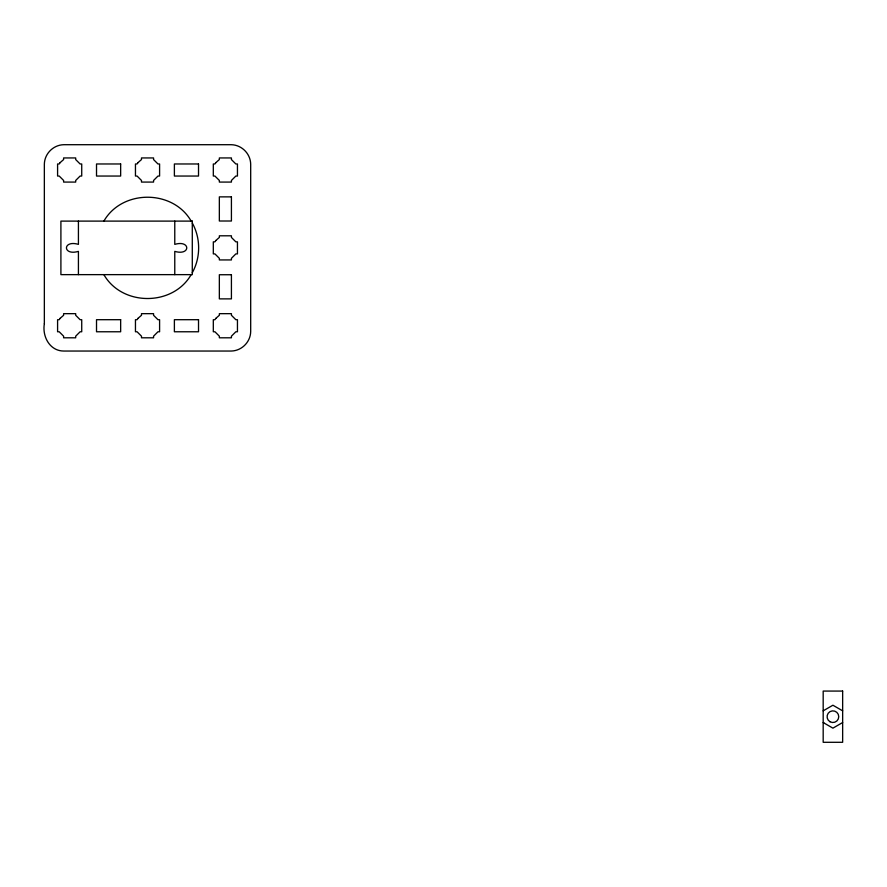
<?xml version="1.0" encoding="UTF-8"?>
<svg xmlns="http://www.w3.org/2000/svg" width="887" height="887" viewBox="0 0 887 887"><rect width="100%" height="100%" fill="white"/><g stroke="black" fill="none" stroke-linecap="round" stroke-linejoin="round"><path stroke-width="1.33" d="M192.291 272.708C200.75 257.552 200.75 238.193 192.291 223.036M103.879 221.107C122.162 189.275 172.887 189.275 191.171 221.107M191.16 274.637C172.876 306.47 122.162 306.47 103.879 274.637M823.18 710.842L832.915 705.22L842.65 710.842M842.65 722.528L832.915 728.149L823.18 722.528L823.768 722.872M174.772 221.107L174.772 244.368C190.727 239.667 190.727 256.077 174.772 251.376L174.772 274.637M78.422 221.107L78.422 244.368C62.467 239.667 62.467 256.077 78.422 251.376L78.422 274.637M44.35 323.777C42.121 336.439 49.727 351.041 63.82 351.041L231.219 351.041C241.696 350.853 250.5 342.049 250.688 331.572L250.688 164.173C250.5 153.684 241.707 144.891 231.219 144.703L63.82 144.703C53.342 144.891 44.538 153.695 44.35 164.173L44.35 323.777M60.083 162.665L59.207 163.973L57.588 163.973L57.588 176.047L59.207 176.047L63.62 180.46L63.62 182.079L75.694 182.079L75.694 180.46L80.107 176.047L81.726 176.047L81.726 163.973L80.107 163.973L75.694 159.56L75.694 157.941L63.62 157.941L63.62 159.56L60.083 162.665M137.951 162.665L137.075 163.973L135.456 163.973L135.456 176.047L137.075 176.047L141.488 180.46L141.488 182.079L153.562 182.079L153.562 180.46L157.975 176.047L159.593 176.047L159.593 163.973L157.975 163.973L153.562 159.56L153.562 157.941L141.488 157.941L141.488 159.56L137.951 162.665M60.083 318.389L59.207 319.708L57.588 319.708L57.588 331.771L59.207 331.771L63.62 336.184L63.62 337.803L75.694 337.803L75.694 336.184L80.107 331.771L81.726 331.771L81.726 319.708L80.107 319.708L75.694 315.284L75.694 313.665L63.62 313.665L63.62 315.284L60.083 318.389M215.807 162.665L214.931 163.973L213.312 163.973L213.312 176.047L214.931 176.047L219.355 180.46L219.355 182.079L231.418 182.079L231.418 180.46L235.842 176.047L237.45 176.047L237.45 163.973L235.842 163.973L231.418 159.56L231.418 157.941L219.355 157.941L219.355 159.56L215.807 162.665M137.951 318.389L137.075 319.708L135.456 319.708L135.456 331.771L137.075 331.771L141.488 336.184L141.488 337.803L153.562 337.803L153.562 336.184L157.975 331.771L159.593 331.771L159.593 319.708L157.975 319.708L153.562 315.284L153.562 313.665L141.488 313.665L141.488 315.284L137.951 318.389M215.807 240.521L214.931 241.841L213.312 241.841L213.312 253.904L214.931 253.904L219.355 258.328L219.355 259.935L231.418 259.935L231.418 258.328L235.842 253.904L237.45 253.904L237.45 241.841L235.842 241.841L231.418 237.417L231.418 235.798L219.355 235.798L219.355 237.417L215.807 240.521M215.807 318.389L214.931 319.708L213.312 319.708L213.312 331.771L214.931 331.771L219.355 336.184L219.355 337.803L231.418 337.803L231.418 336.184L235.842 331.771L237.45 331.771L237.45 319.708L235.842 319.708L231.418 315.284L231.418 313.665L219.355 313.665L219.355 315.284L215.807 318.389M120.654 163.973L96.517 163.973L96.517 176.047L120.654 176.047L120.654 163.973M198.522 163.973L174.384 163.973L174.384 176.047L198.522 176.047L198.522 163.973M231.418 196.87L219.344 196.87L219.344 221.007L231.418 221.007L231.418 196.87M192.291 221.107L60.904 221.107L60.904 274.637L192.291 274.637L192.291 221.107M231.418 274.737L219.344 274.737L219.344 298.875L231.418 298.875L231.418 274.737M120.654 319.697L96.517 319.697L96.517 331.771L120.654 331.771L120.654 319.697M198.522 319.697L174.384 319.697L174.384 331.771L198.522 331.771L198.522 319.697M842.65 691.073L823.18 691.073L823.18 742.297L842.65 742.297L842.65 691.073M829.999 721.741A5.843 5.843 0 0 0 838.758 716.685A5.843 5.843 0 0 0 829.999 711.629A5.843 5.843 0 0 0 829.999 721.741"/></g></svg>
